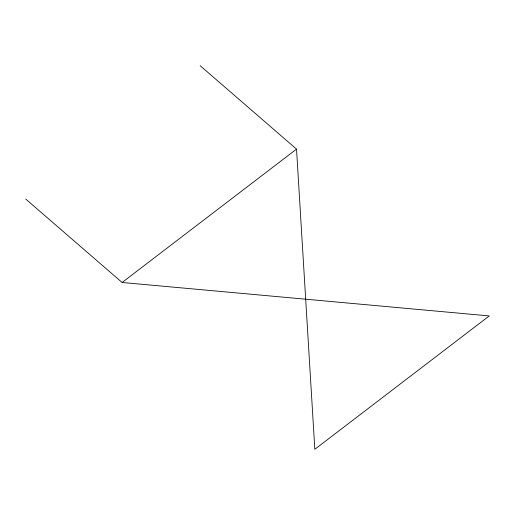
<?xml version="1.0" encoding="UTF-8"?>
<svg xmlns="http://www.w3.org/2000/svg" width="515" height="515" viewBox="0 0 515 515"><rect width="100%" height="100%" fill="white"/><g stroke="black" fill="none" stroke-linecap="round" stroke-linejoin="round"><path stroke-width="0.77" d="M25.75 199.073L122.113 282.478L296.531 149.118L200.168 65.708M122.113 282.478L489.25 315.927L314.832 449.292L296.531 149.118"/></g></svg>
